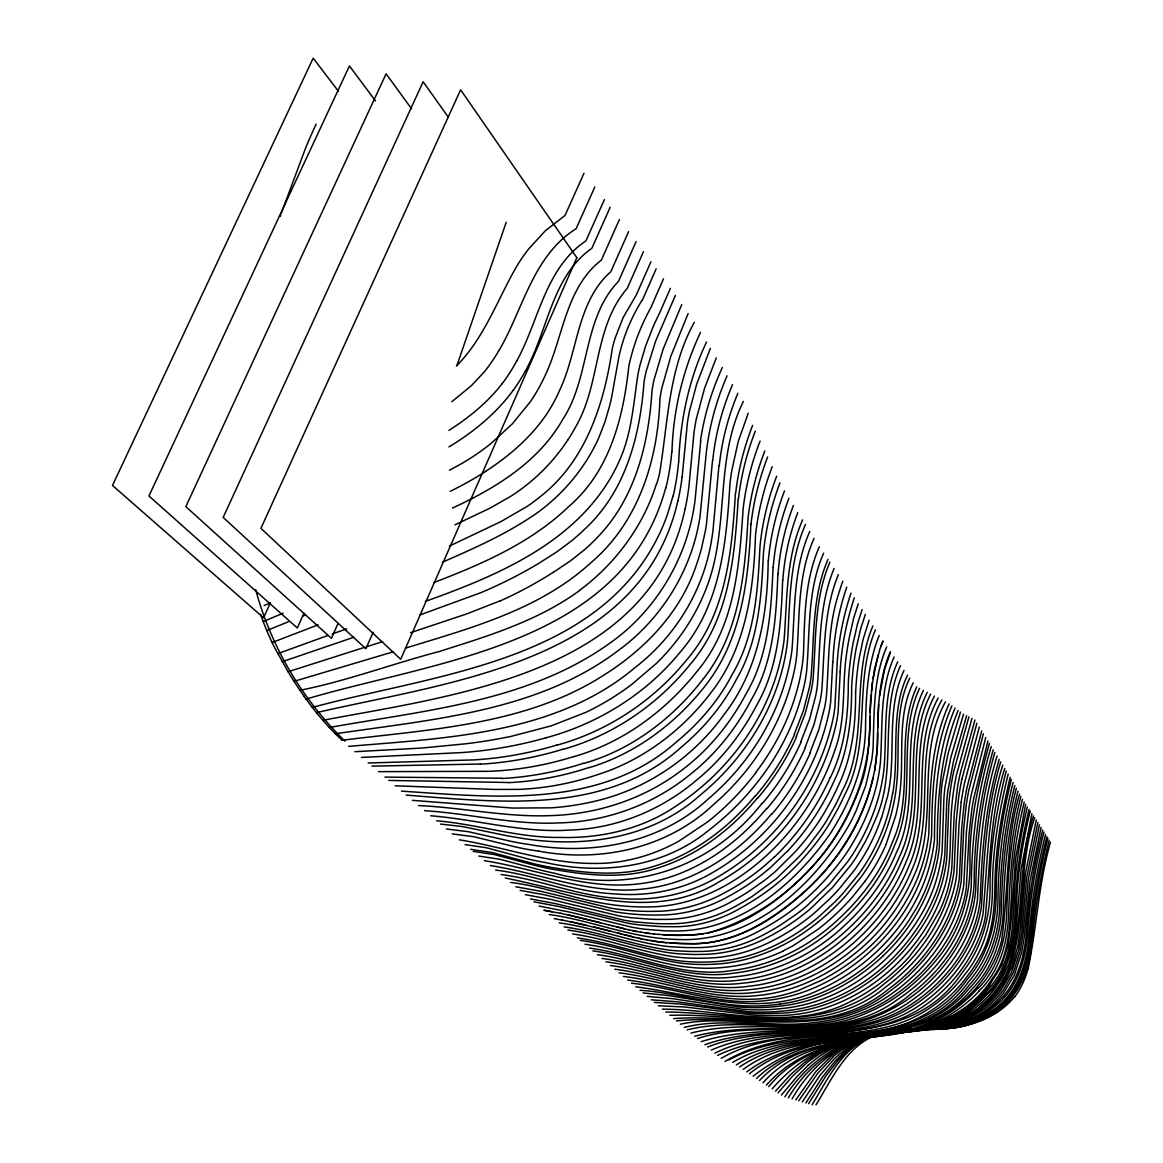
<?xml version="1.0" encoding="UTF-8"?>
<svg xmlns="http://www.w3.org/2000/svg" width="1163" height="1163" viewBox="0 0 1163 1163"><rect width="100%" height="100%" fill="white"/><g stroke="black" fill="none" stroke-linecap="round" stroke-linejoin="round"><path stroke-width="1.5" d="M877.513 732.457C879.054 786.624 855.459 839.526 818.316 878.298C784.647 912.94 740.279 944.894 689.892 943.731A319.927 282.449 -38.4 0 1 679.279 943.527L666.632 942.597A222.991 198.829 -40.9 0 1 659.159 941.812L647.151 939.951M869.764 717.004C873.18 814.551 799.926 907.373 707.162 933.264M877.774 727.631C878.152 701.972 880.115 675.732 890.335 651.861M855.605 692.697C855.794 724.854 852.188 757.564 837.782 786.799A244.913 215.853 -42.5 0 1 830.716 801.307L824.785 811.948A209.064 185.193 -42.1 0 1 813.562 829.175A231.946 204.775 -42.2 0 1 794.809 852.246L775.532 871.32A192.229 170.714 -42.3 0 1 764.28 880.565L747.78 892.108A223.834 197.87 -42.1 0 1 733.722 900.438C712.497 912.548 688.365 919.686 663.84 919.395A272.622 240.479 -39.7 0 1 650.408 919.221L632.294 917.84A239.636 212.073 -40.6 0 1 619.167 915.935L549.866 899.203L525.356 894.681M870.084 712.149L872.25 682.521M832.723 662.067L830.673 701.638A158.648 140.49 -40.9 0 1 829.059 712.25C814.87 779.326 770.662 839.788 710.956 873.515C681.62 890.407 647.18 896.877 613.628 893.809C573.214 891.832 535.562 875.027 495.671 870.069M840.195 671.952L838.174 711.247A157.267 139.575 -40.9 0 1 836.59 721.787C822.488 788.34 778.745 848.51 719.272 881.743C652.21 923.16 574.813 891.861 505.251 878.021M878.588 704.473L877.265 747.911L874.809 770.604M870.869 695.096C868.935 727.049 871.552 760.093 858.643 790.317C849.252 815.423 836.095 839.293 818.49 859.602C783.746 899.275 735.946 936.608 680.66 935.226A325.044 286.258 -38.3 0 1 667.228 934.878L662.736 934.616M782.626 580.221C781.158 622.975 778.599 667.228 756.648 705.272C741.558 734.042 721.205 760.282 695.852 780.707C660.817 810.364 616.245 828.579 570.219 830.033C523.059 833.333 477.237 819.522 430.644 815.772M777.873 573.897C776.186 616.826 773.729 661.267 751.487 699.414C736.237 728.431 715.405 754.729 689.528 774.98C652.69 804.898 605.996 821.834 558.589 822.924C513.494 825.105 469.372 813.446 424.611 810.698M773.046 567.486C771.185 610.575 768.743 655.234 746.239 693.468C730.786 722.717 709.517 749.103 683.117 769.165C645.756 798.24 598.945 813.998 551.771 815.583C507.068 817.574 463.005 807.616 418.506 805.552M768.191 561.046C767.565 614.834 758.174 670.499 724.389 714.111C693.381 757.447 646.672 789.357 594.613 801.292A263.289 226.276 -40.5 0 1 550.666 807.849L512.534 808.067L412.356 800.348M671.967 451.593C673.217 410.306 682.928 369.805 700.519 332.371M678.712 462.002C680.268 420.628 688.656 379.632 706.508 342.067M871.436 691.127L874.547 668.87L879.635 650.437M712.526 460.504L706.45 524.368A239.549 202.842 -41.6 0 1 705.447 530.517L701.667 547.657A216.623 183.914 -41.2 0 1 696.433 564.782C681.067 611.578 645.538 648.765 604.571 674.656C526.868 724.956 431.182 729.201 342.024 740.235M718.967 465.593L712.861 531.651A247.966 210.169 -41.8 0 1 711.916 537.771C704.415 588.972 676.154 635.696 635.376 667.315C556.263 734.144 446.897 738.025 348.711 746.355M750.905 524.309C748.507 580.584 741.456 639.505 705.548 685.414C675.994 723.27 635.652 753.755 589.307 767.609M682.129 477.15L687.406 422.765A222.54 192.927 -30.3 0 1 689.455 411.164L696.782 383.877L710.404 348.348M738.171 499.232C734.609 556.888 729.535 618.498 690.139 664.422C657.677 704.676 612.988 735.481 562.994 749.365M700.737 440.981L695.081 500.061A251.819 212.146 -41.7 0 1 692.392 516.256C681.823 567.093 651.789 614.035 609.034 643.75C527.639 701.769 424.684 710.346 329.362 727.5M735.452 492.865C731.803 551.509 726.555 614.137 686.068 660.599C653.024 701.144 607.275 731.382 556.772 745.207M961.205 802.063L958.966 825.119L956.756 874.096A121.708 111.953 -40.6 0 1 955.448 882.543C946.769 924.498 920.107 961.35 886.09 986.733C824.305 1038.457 742.11 1013.046 669.801 1015.328M879.591 695.808L884.534 669.394L890.495 652.08M873.02 678.567L878.196 655.06M1006.228 770.88C996.895 808.605 990.149 847.071 990.018 886.046C990.454 917.055 981.761 948.238 962.15 972.69C905.904 1057.036 796.495 1017.392 717.644 1055.379M1008.19 774.049C999.09 811.323 992.577 849.281 992.402 887.732C992.766 918.625 984.799 949.938 964.999 974.289C948.456 996.575 925.501 1014.252 899.188 1023.411C841.343 1042.528 775.721 1026.464 721.22 1058.359M1010.167 777.262C1001.532 813.286 995.15 849.949 994.888 887.064C994.452 912.315 991.937 938.57 977.938 960.376A161.701 149.169 -41.2 0 1 971.803 970.233L961.205 984.218M1011.33 779.384C1002.346 816.077 996.546 853.511 996.124 891.323C996.487 922.855 988.361 954.939 967.311 979.231C912.112 1058.853 803.837 1018.773 729.012 1059.9M1013.075 782.466C1003.785 819.828 998.566 858.047 997.956 896.542C998.203 927.434 989.277 958.588 968.386 981.994C913.013 1059.595 805.785 1018.759 732.69 1062.386M1014.805 785.519C1005.457 822.982 1000.631 861.318 999.875 899.886C1000.064 930.734 990.643 961.699 969.448 984.741C913.609 1059.478 807.456 1018.817 736.339 1064.857M1016.317 788.209C1006.678 826.326 1002.419 865.417 1001.445 904.654C1001.488 935.503 990.92 966.206 969.128 988.55C911.966 1058.301 808.561 1019.558 739.552 1067.038M1004.73 768.438C989.568 816.833 990.091 867.409 985.308 917.2A105.935 98.332 -40 0 1 983.447 925.225C973.14 960.565 948.514 991.283 917.214 1010.443C855.706 1047.107 778.425 1021.71 714.94 1053.126M1017.974 791.16C1008.67 828.216 1004.469 866.202 1003.509 904.32C1003.349 934.936 994.641 966.177 972.544 988.434C915.165 1059.013 811.323 1018.89 743.157 1069.466M1019.602 794.096C1005.283 841.968 1008.772 892.123 1001.517 940.94C988.317 991.428 939.413 1028.121 888.517 1033.892M1002.724 765.167C987.503 813.489 987.489 863.964 983.055 913.755A109.889 101.879 -40.2 0 1 981.252 921.823C971.41 957.367 946.842 988.056 915.892 1007.696C854.427 1046.787 776.186 1021.274 711.32 1050.102M1020.881 796.364C1011.636 833.013 1007.958 870.636 1006.882 908.332C1006.358 937.145 999.41 966.947 978.417 988.085M1022.495 799.257C1013.089 835.993 1009.935 873.791 1008.699 911.559C1008.132 940.358 1000.732 970.087 979.231 990.716M999.162 759.395C985.643 804.985 981.746 852.188 980.249 899.421A136.536 126.098 -41.1 0 1 979.086 907.678A117.347 108.595 -40.4 0 1 977.356 915.804C968.299 951.668 943.905 982.401 913.522 1002.855C852.086 1045.93 772.028 1020.314 704.923 1044.752M1000.689 761.881C986.573 808.576 984.029 857.073 981.557 905.352A125.023 115.66 -40.7 0 1 980.787 910.28A114.25 105.818 -40.3 0 1 979.028 918.392C969.651 954.125 945.17 984.828 914.54 1004.948C853.075 1046.307 773.817 1020.707 707.671 1047.049M685.167 508.624C650.451 672.621 457.393 694.922 322.878 720.275M961.932 778.948L976.905 723.226M997.084 756.023C982.793 802.586 979.479 850.923 977.516 899.173A128.192 118.422 -40.8 0 1 976.775 904.145A117.07 108.275 -40.4 0 1 975.074 912.315C966.017 948.107 942.321 979.246 912.141 1000.064C850.822 1045.61 769.557 1019.675 701.231 1041.655M994.874 752.446C981.95 796.888 976.15 842.739 975.786 888.91A150.696 138.79 -41.6 0 1 974.361 900.584A120.734 111.561 -40.5 0 1 972.69 908.783C958.457 964.679 910.44 1009.775 854.674 1023.135A194.628 178.128 -40.2 0 1 833.449 1027.045C788.31 1032.948 741.514 1024.21 697.509 1038.544M1036.277 819.959L1025.272 874.402L1020.605 927.391L1017.814 946.202L1012.333 965.988L1004.396 982.139A92.11 86.222 -39.2 0 1 978.548 1009.688A88.766 83.14 -39.2 0 1 968.532 1016.026C951.101 1025.577 931.258 1029.415 911.676 1031.407M1037.89 822.386L1026.653 877.731L1021.812 931.229L1018.672 950.142L1011.563 972.326L1000.762 990.324A91.833 86.004 -39.1 0 1 977.807 1011.708A89.071 83.445 -39.1 0 1 969.622 1016.636C929.717 1037.832 882.121 1027.816 840.602 1043.807A117.07 111.081 -54 0 0 806.657 1062.982L792.57 1076.168L778.062 1092.827M1039.417 824.814L1028.354 879.01L1023.251 932.261L1020.184 951.087L1013.438 972.501L1003.306 990.004A88.65 83.082 -39 0 1 983.2 1009.818C951.843 1032.293 911.356 1029.328 875.041 1035.521C830.731 1039.606 783.615 1044.505 746.733 1071.879M993.231 749.786C980.918 793.166 974.013 837.767 974.216 882.862A166.585 153.08 -42.1 0 1 972.588 897.923C966.119 936.535 942.015 970.378 911.181 993.682C850.124 1046.235 765.806 1017.596 694.733 1036.233M1034.707 817.676C1017.741 866.842 1026.58 920.471 1009.44 969.23A87.123 81.614 -39.2 0 1 1005.85 976.702A92.211 86.324 -39.3 0 1 979.464 1007.74A87.167 81.657 -39.3 0 1 969.855 1014.252L959.228 1019.675L945.882 1024.618A133.876 124.586 -38.5 0 1 939.064 1026.522L918.581 1030.374L878.254 1034.997M1041.045 827.373L1029.866 882.15L1024.559 935.168L1021.754 952.206L1014.369 975.146L1003.771 992.591A87.152 81.715 -39 0 1 985.788 1010.051C954.154 1033.791 912.504 1026.827 876.059 1035.346C839.497 1041.307 810.073 1067.503 792.076 1098.904M1031.901 813.548L1021.129 869.081L1015.968 931.461A229.096 210.881 -44 0 1 1013.845 944.981L1010.036 960.231A88.664 82.995 -39.3 0 1 1007.885 966.177L1001.997 978.083L994.35 989.19A101.85 95.162 -39.5 0 1 940.911 1025.475L921.241 1029.822L878.414 1035.157M1033.514 815.917C1016.811 865.054 1025.257 918.392 1009.048 967.296A88.548 82.907 -39.2 0 1 1007.1 971.788A92.633 86.687 -39.4 0 1 980.133 1006.213M1042.644 829.917C1034.692 862.626 1028.557 895.844 1026.769 929.499C1024.647 955.056 1018.366 982.124 999.119 1000.514A87.24 81.803 -38.8 0 1 978.679 1015.939C945.097 1034.532 904.988 1025.882 869.241 1036.727A112.215 106.705 -52.7 0 0 846.083 1045.959L838.654 1050.465A84.012 79.622 -51.3 0 0 832.068 1055.306L815.786 1071.69L795.739 1099.965M1043.952 831.967C1035.55 865.883 1029.677 900.395 1027.525 935.27C1025.083 962.237 1016.273 990.672 993.42 1007.391A88.621 83.111 -38.7 0 1 974.361 1019.093A85.103 79.854 -38.7 0 1 964.331 1023.004C932.886 1032.555 898.883 1026.885 867.656 1037.701M991.269 746.573C977.574 791.93 971.672 838.814 971.294 886.046A145.651 134.079 -41.4 0 1 970.262 894.362C963.357 938.425 933.54 975.83 897.007 999.889C836.459 1044.854 758.392 1015.735 690.967 1033.064M1025.65 804.287L1015.532 858.846L1011.432 918.741L1008.03 945.461L1001.663 965.508L989.408 985.395M1027.365 806.831C1019.864 838.145 1014.674 870.084 1014.107 902.314C1012.421 932.043 1010.458 964.403 989.539 987.823A108.086 100.818 -39.6 0 1 945.039 1021.114C884.796 1043.793 810.146 1029.967 762.986 1082.797M1029.081 809.361C1021.477 840.849 1016.157 872.977 1015.532 905.425C1013.932 936.2 1010.414 969.709 987.431 992.795M1030.214 811.047C1022.553 842.666 1017.16 874.925 1016.477 907.503C1014.863 938.25 1010.691 971.643 987.489 994.394M1045.522 834.467C1037.091 868.514 1031.276 903.157 1028.848 938.148C1026.348 966.555 1015.648 996.502 989.873 1011.912A90.714 85.059 -38.5 0 1 972.995 1020.867A88.766 83.256 -38.5 0 1 962.426 1024.458C930.72 1032.599 896.528 1026.231 865.708 1038.893A93.229 88.562 -51.3 0 0 834.031 1059.1L820.075 1075.237L802.31 1101.884M1024.181 802.107C1017.189 831.894 1012.144 862.292 1011.606 892.951C1009.702 921.765 1010.807 953.166 992.911 977.676C939.108 1062.575 823.07 1014.078 756.532 1078.494M1046.874 836.59C1038.341 870.84 1032.657 905.715 1029.793 940.896C1027.22 969.52 1015.372 999.322 989.001 1014.02A91.005 85.35 -38.5 0 1 971.556 1022.582M1047.878 838.16C1039.286 872.57 1033.674 907.634 1030.505 942.931C1027.845 971.73 1015.139 1001.416 988.346 1015.59A91.165 85.51 -38.4 0 1 970.494 1023.876A88.592 83.125 -38.5 0 1 959.17 1026.973L943.513 1029.066L927.798 1029.648M1049.215 840.253C1040.333 875.405 1034.954 911.283 1031.218 947.307C1028.455 978.984 1010.284 1010.08 978.955 1020.94A100.062 93.738 -38.1 0 1 955.405 1027.641C924.483 1032.032 890.974 1025.548 862.321 1040.987M989.393 743.491C978.883 782.147 969.361 821.5 969.957 861.841C970.742 895.903 960.464 930.211 938.89 956.873C919.7 981.179 894.783 1001.416 866.028 1013.249C809.186 1039.184 745.716 1015.255 687.159 1029.88M1050.509 842.216C1038.428 883.749 1036.902 927.216 1028.019 969.273M677.869 500.933C640.973 662.517 448.671 681.925 316.481 712.643M987.939 741.093L973.824 798.036A293.832 274.701 -16.8 0 0 971.817 809.39L969.099 834.016L966.293 888.009A117.797 108.668 -40.4 0 1 964.839 896.324C955.506 938.352 926.635 973.853 891.381 997.476C869.604 1012.13 844.076 1020.78 818.069 1023.774C773.584 1030.302 728.198 1016.2 684.222 1027.423M985.744 737.516L971.41 794.067A289.558 270.586 -17.3 0 0 969.055 807.311L966.409 832.025L963.822 884.316A115.922 106.88 -40.4 0 1 962.397 892.661C953.049 934.543 925.152 970.524 890.32 994.728C867.991 1010.385 841.46 1019.529 814.434 1022.553C769.819 1028.862 724.694 1014.732 680.37 1024.196M983.389 733.708L968.881 790.026A287.392 268.42 -17.6 0 0 966.206 805.189L963.778 828.071L961.234 880.565A118.161 108.857 -40.4 0 1 959.838 888.954C950.767 930.836 923.306 967.035 888.968 991.865C826.98 1040.769 747.475 1013.642 676.488 1020.94M673.072 495.86L667.94 512.999A213.745 179.785 -40.9 0 1 661.122 530.328C600.791 662.561 434.424 673.959 312.353 707.438M873.108 777.814C862.888 821.296 838.334 860.518 805.654 890.684C773.686 918.974 734.129 945.228 689.688 943.556A323.503 285.473 -38.3 0 1 679.076 943.353L669.728 942.844M981.703 730.989L967.078 787.162A287.363 268.29 -17.7 0 0 964.098 804.229L961.772 827.184L959.388 877.905A119.6 110.107 -40.5 0 1 958.036 886.308C949.11 928.219 921.997 964.709 887.776 989.742C826.21 1040.158 745.12 1013.249 673.726 1018.628M979.319 727.122L964.52 783.062A286.389 267.243 -18 0 0 961.205 802.063M665.658 488.038C623.034 645.218 435.674 660.599 306.116 699.094M974.957 720.057L960.653 771.694A275.282 256.616 -19 0 0 957.556 786.799L954.256 813.751L951.77 868.267A129.253 118.67 -40.9 0 1 949.691 881.22A135.867 124.645 -41.1 0 1 939.355 911.399M971.963 718.371L956.437 774.994A284.281 264.931 -18.7 0 0 951.523 809.913C949.328 837.36 952.599 865.635 942.975 892.05A151.03 138.193 -41.4 0 1 929.848 921.3C898.577 975.67 839.846 1016.331 775.706 1015.503A246.251 222.845 -39.7 0 1 754.86 1015.226L684.324 1006.954L658.403 1005.777M968.924 716.844L953.878 770.793A262.983 244.913 -20.1 0 0 948.746 805.799L946.798 857.494A145.927 133.527 -41.3 0 1 944.109 874.678A149.562 136.798 -41.4 0 1 935.474 901.63A146.683 134.225 -41.4 0 1 927.493 917.723C896.44 971.425 839.206 1012.784 775.677 1013.322A232.469 210.547 -40.1 0 1 750.6 1013.235L680.21 1004.018L654.347 1002.39M966.627 715.696L953.529 761.067L947.83 790.927A231.364 215.271 -22 0 0 946.697 802.688L944.807 854.543A152.513 139.386 -41.5 0 1 936.244 892.225C911.414 955.114 850.996 1005.777 782.466 1011.083A224.023 202.987 -40.4 0 1 747.402 1011.65L677.113 1001.779L651.295 999.817M963.531 714.155L950.898 757.142L945.054 786.711A207.305 192.651 -23.5 0 0 943.905 798.501L942.132 850.589A154.897 141.421 -41.5 0 1 940.751 860.983A156.583 142.918 -41.6 0 1 930.923 895.059A151.844 138.688 -41.5 0 1 923.088 911.341C894.056 962.688 841.314 1002.884 781.623 1008.554A213.948 193.945 -40.8 0 1 743.186 1009.339L672.955 998.726L647.195 996.371M960.464 712.047L948.194 753.115L942.234 782.437A191.154 177.43 -24.6 0 0 941.071 794.285L939.37 846.577A155.842 142.148 -41.5 0 1 936.622 863.92L934.965 870.825A170.612 155.333 -41.9 0 1 883.24 955.623M958.152 710.36C940.809 752.839 937.305 798.269 937.291 843.553A159.607 145.448 -41.6 0 1 934.529 860.954A164.187 149.533 -41.7 0 1 916.56 908.012L908.797 920.602A195.399 177.169 -42.1 0 1 902.27 929.804C872.701 968.343 828.797 997.578 780.126 1004.076M955.041 708.093C937.436 749.902 934.63 794.823 934.471 839.468A165.611 150.681 -41.8 0 1 923.277 884.447A160.494 146.131 -41.7 0 1 915.572 900.962C894.289 941.216 858.338 972.864 816.804 991.036C758.261 1017.829 695.27 994.627 635.725 986.762M881.496 817.996L887.631 796.103A177.924 159.753 -41.7 0 0 890.713 776.375C893.925 740.933 888.416 703.63 904.029 670.397M951.901 705.81C934.107 746.937 931.912 791.349 931.636 835.368A170.35 154.81 -41.9 0 1 925.283 866.842C909.699 917.462 871.247 959.068 824.509 982.997A160.857 146.349 -42.5 0 1 766.824 1000.442M456.928 365.487L506.21 222.264M280.196 216.42L280.748 214.806M858.236 603.742L853.598 618.396L849.121 638.283A391.858 357.215 -19.5 0 0 846.897 651.818C841.59 684.469 846.635 718.487 834.918 750.077C825.817 777.407 811.716 803.008 794.053 825.73C758.654 870.753 705.519 907.46 646.395 906.936A253.04 222.976 -40.3 0 1 605.414 903.695C573.359 898.563 542.859 886.293 510.557 882.426M281.315 213.178L305.593 148.064A327.661 165.175 -77.5 0 1 316.191 124.048M879.475 650.19L883.022 641.322M862.103 609.601L857.451 624.124L852.973 643.837A346.487 315.914 -21.4 0 0 848.307 682.899C848.336 715.289 844.832 748.245 830.28 777.684M865.316 614.457L860.635 628.863L856.172 648.431A338.244 308.529 -21.6 0 0 851.65 687.362C851.709 719.664 848.205 752.505 833.711 781.856A228.718 201.839 -42.3 0 1 787.685 851.04M949.095 703.877C930.298 745.279 929.978 790.433 928.772 834.801A169.376 153.821 -41.8 0 1 921.314 867.889L919.279 873.602A159.636 145.171 -41.6 0 1 912.824 888.532C899.362 915.296 880.565 939.675 856.55 957.789A215.518 194.439 -41.8 0 1 821.645 980.205L798.792 990.28A141.799 129.224 -43 0 1 786.842 993.987C733.548 1009.426 680.151 987.038 627.671 980.031M838.349 574.595C823.346 611.375 824.611 651.425 821.805 690.284A162.413 143.442 -40.9 0 1 820.148 700.969L814.042 724.389L805.116 747.446M869.11 620.228L863.12 639.301L859.108 658.781A334.363 305.186 -21.5 0 0 855.634 692.697M872.89 625.956C850.4 679.047 869.415 740.046 841.838 791.712A245.698 216.754 -42.5 0 1 834.801 806.163L826.82 820.235A198.001 175.846 -42 0 1 820.104 830.498L807.427 847.115A250.467 220.752 -42.3 0 1 798.952 856.84L776.303 878.748L752.083 896.499A235.508 208.046 -42 0 1 738.127 904.814C717.033 917.04 692.944 924.236 668.463 923.742A285.24 251.557 -39.4 0 1 655.031 923.524L637.004 922.114A232.338 205.967 -40.7 0 1 623.95 920.166L554.882 903.491L530.488 898.941M834.118 568.416C818.679 605.312 820.438 645.683 817.444 684.716A164.39 144.982 -40.9 0 1 815.786 695.445L809.652 718.967L800.682 742.11M875.448 629.837C852.915 682.725 872.206 743.564 844.571 795.056A246.338 217.452 -42.5 0 1 837.578 809.463L829.626 823.491A192.171 170.932 -42 0 1 822.924 833.726C804.578 859.544 781.87 882.543 755.005 899.479A244.753 216.071 -41.9 0 1 741.122 907.78C720.115 920.093 696.056 927.333 671.603 926.693A294.384 259.567 -39.1 0 1 658.171 926.446L640.202 925.007A227.788 202.158 -40.8 0 1 627.191 923.044L558.313 906.413L533.977 901.834M879.17 635.478C867.496 664.553 865.926 696.303 865.548 727.253C865.214 765.894 850.211 802.979 829.335 834.99C794.067 884.65 740.002 930.822 676.154 930.981A309.503 272.738 -38.7 0 1 662.721 930.676L644.84 929.208A221.203 196.634 -41 0 1 631.887 927.216L571.28 912.461L539.036 906.035M829.859 562.194C813.984 599.192 816.222 639.868 813.068 679.09A166.571 146.698 -41 0 1 811.381 689.863L805.218 713.486L796.204 736.731M819.319 546.799C804.505 580.395 804.738 617.509 803.459 653.49A188.958 165.495 -41.4 0 1 801.947 667.242L800.348 676.444A223.412 194.861 -42 0 1 755.877 772.305M827.969 559.447C811.919 596.474 814.362 637.309 811.12 676.604A167.806 147.686 -41 0 1 809.433 687.406L803.27 711.073L794.213 734.347M894.114 656.979C879.184 690.386 882.979 727.471 880.347 762.972C877.265 792.948 865.883 821.616 850.255 847.216A172.08 154.272 -41.8 0 1 843.597 857.204C825.178 882.31 802.63 904.698 776.084 921.169A246.411 218.557 -41.8 0 1 762.39 929.222C741.732 941.143 718.167 948.15 694.209 947.598A292.8 259.451 -39 0 1 683.728 947.482L671.313 946.784A212.422 189.758 -41.2 0 1 663.855 946.028C628.427 941.041 594.7 927.885 559.258 922.841M881.089 645.61L882.862 641.075M897.72 661.849C882.528 695.183 886.947 732.356 884.098 767.827C881.06 797.673 869.982 826.341 854.311 851.781A173.403 155.58 -41.8 0 1 847.638 861.725L829.495 883.895L807.398 905.395A189.874 169.958 -42.2 0 1 796.306 914.278L780.097 925.326A226.145 201.373 -42 0 1 766.315 933.293C745.628 944.821 722.252 951.639 698.483 951.436A266.24 236.772 -39.7 0 1 688.133 951.392L675.732 950.753A205.226 183.609 -41.4 0 1 668.303 950.011C632.977 945.126 599.425 931.839 564.099 926.867M802.644 519.846C785.999 557.353 787.177 598.785 784.196 638.792A204.746 178.186 -41.7 0 1 783.688 642.979C774.078 709.561 732.196 769.237 676.372 805.799C642.441 829.175 600.544 838.668 559.723 837.418C517.942 837.985 477.92 824.189 436.619 820.802M805.494 524.426C789.619 560.406 789.982 600.123 787.729 638.574A220.054 191.357 -42 0 1 786.828 646.904C778.512 704.865 745.498 758.029 700.489 794.867C651.164 839.555 580.715 848.786 517.201 837.491A345.644 296.667 -38.9 0 1 506.05 835.557L462.598 826.588L440.486 824.058M823.651 553.137C807.166 590.266 810.088 631.422 806.657 670.906A170.641 149.969 -41 0 1 804.97 681.751C792.832 741.282 756.11 794.067 708.223 830.702C662.866 867.831 601.387 875.128 545.636 862.597A274.439 238.604 -40.3 0 1 528.307 859.05L486.585 847.783L465.084 844.614M809.811 531.404C793.253 568.358 795.056 609.296 792.09 648.707A197.39 172.284 -41.6 0 1 791.596 652.865C783.121 709.517 751.85 761.969 708.354 798.85C660.54 843.306 591.938 855.924 529.063 844.483A314.432 271.095 -39.5 0 1 511.298 841.401L468.326 831.705L446.374 828.986M886.686 646.89C873.079 678.523 874.227 713.501 873.122 747.198A160.407 143.587 -41 0 1 871.683 760.108L865.665 785.825L856.157 810.684A241.933 214.341 -42.6 0 1 850.313 822.779C817.385 881.714 757.069 938.774 685.981 939.646A328.17 289.224 -38.2 0 1 671.894 939.239C629.91 937.363 590.63 920.282 549.241 914.511M900.496 665.614C878.588 714.765 898.054 771.462 874.939 820.54A203.51 181.951 -42.1 0 1 865.257 841.721L857.436 855.328A175.017 157.107 -41.8 0 1 850.778 865.228L832.65 887.296L810.538 908.71A199.571 178.52 -42.2 0 1 783.193 928.539A212.451 189.685 -42.1 0 1 769.354 936.448C748.652 947.656 725.421 954.329 701.798 954.401A248.882 221.857 -40.2 0 1 691.549 954.43L679.177 953.834A196.547 176.122 -41.6 0 1 670.44 952.933C635.696 947.918 602.638 934.892 567.835 929.978M886.148 844.265L895.714 815.626A192.593 173.083 -42.1 0 0 899.755 793.733C904.669 756.779 896.208 717.469 913.202 682.797M814.085 538.324C797.585 574.944 799.795 615.576 796.815 654.638A192.506 168.315 -41.5 0 1 796.321 658.767A178.622 156.409 -41.2 0 1 794.692 668.87C783.862 721.322 754.322 769.325 713.878 804.229C667.504 848.35 600.53 862.859 538.585 851.098M907.533 675.136C891.672 708.311 897.792 745.701 894.391 781.114A184.234 165.466 -41.9 0 1 892.748 793.442M748.216 413.272L738.243 441.417L731.861 470.215A372.698 328.984 -24.8 0 0 729.986 483.27C726.424 542.249 720.842 605.138 680.34 651.934C646.221 693.977 597.913 723.88 545.752 737.851M743.39 401.424C714.983 458.367 729.172 524.324 708.223 583.07A190.034 162.457 -40.9 0 1 656.586 663.23L631.858 684.338A228.937 194.584 -40.9 0 1 585.73 712.396L551.131 725.886L510.891 736.426A527.697 431.415 -37.7 0 1 465.956 743.768L421.529 748.071L354.788 751.705M909.742 678.116C892.966 712.861 900.86 752.098 896.135 789.081A187.563 168.49 -42 0 1 885.159 832.679L882.295 839.744A179.422 161.352 -41.8 0 1 861.187 876.858L845.864 895.655A220.636 197.23 -42.1 0 1 817.574 922.506M716.306 357.884L704.574 388.224L696.23 419.32A243.547 211.753 -29.6 0 0 693.933 433.145L689.092 484.884A258.288 216.987 -41.7 0 1 685.211 508.638M688.118 313.545L670.76 356.43L661.776 388.282A196.736 169.304 -31.5 0 0 659.93 398.88C657.967 459.283 638.967 521.533 591.618 562.078C540.243 609.586 470.622 628.093 405.509 648.111M694.311 322.296C668.362 369.165 668.071 422.634 659.494 473.85A176.82 148.733 -40.2 0 1 656.673 483.982M809.811 753.086L818.694 730.131L824.771 706.813A160.523 141.973 -40.9 0 0 826.399 696.172C829.117 662.154 827.722 627.38 838.436 594.467A237.95 214.981 -26.6 0 1 842.826 581.122M670.397 288.337L659.494 313.24A314.533 272.171 -29.2 0 0 652.748 327.704L645.538 346.225L639.984 365.066A197.434 169.158 -31.9 0 0 637.833 375.227C633.355 404.637 631.538 435.064 618.614 462.394A146.858 122.915 -39.8 0 1 612.596 474.446C573.766 543.761 496.427 575.976 425.265 601.431M675.383 295.402L655.627 341.079L646.105 371.593A195.442 167.646 -31.8 0 0 644.04 381.871C640.072 435.849 625.636 491.978 584.03 529.761A154.301 129.297 -40 0 1 571.847 540.65L557.179 551.625L539.196 563.11A385.375 312.193 -39.4 0 1 480.653 592.752L419.799 615.009M681.78 304.517L663.244 348.798L653.984 379.981A194.991 167.516 -31.7 0 0 652.021 390.419C648.707 443.903 635.158 499.436 596.139 538.643A141.464 119.077 -40 0 1 584.582 549.677L570.597 560.755L553.297 572.385M642.558 299.734L656.165 268.827M651.396 306.334L663.506 278.757M373.192 632.178L365.865 648.736L223.165 517.419L423.143 81.744L448.22 117.07M643.473 251.644L627.264 288.337C593.086 327.69 601.053 384.459 575.074 427.868A150.667 124.746 -39.8 0 1 567.791 440.065M650.946 261.748L636.263 295.039L623.208 317.426L615.3 337.633A188.653 160.785 -32.6 0 0 612.392 347.941C604.222 403.91 585.789 462.045 538.774 497.793A138.441 115.195 -40 0 1 527.479 506.21L500.86 521.649L449.383 546.101M628.631 231.597L610.793 271.749C576.819 301.828 578.171 350.906 559.955 389.561A145.317 119.702 -39.8 0 1 547.758 412.472C531.985 436.416 509.917 455.518 486.061 471.088M636.103 241.555L618.469 281.373C582.183 319.055 590.586 377.088 562.703 419.494C538.687 461.885 495.525 488.227 452.465 508.071M338.04 623.426L331.411 638.313L185.847 506.632L386.087 73.792L411.542 108.784M619.457 219.473L601.387 260.047C564.404 288.889 563.372 339.552 543.586 378.745A152.338 124.906 -39.9 0 1 530.502 401.497L512.505 423.681L491.135 443.379A192.011 156.525 -39.9 0 1 459.254 464.938L449.441 470.215M604.397 199.585L585.934 240.857C544.996 268.391 538.978 320.625 516.735 360.981M610.182 207.232L591.88 248.242C552.352 276.183 548.369 327.951 527.057 367.813A151.655 123.903 -39.9 0 1 513.13 390.434M304.008 613.075L297.306 627.991L148.951 495.976L349.438 65.928L375.489 100.905M584.015 173.229L565 215.46L545.273 230.826L528.482 249.187A154.984 129.616 -35.4 0 0 517.52 264.96C497.619 298.891 484.724 337.619 456.39 366.04M594.816 186.996L576.107 228.704C533.017 255.816 523.321 308.529 499.465 349.772M270.296 602.899L263.565 617.786L112.491 485.451L313.196 58.15L338.491 91.354M916.749 686.81C894.507 735.656 915.121 792.396 892.603 841.663C881.438 871.596 861.739 897.734 838.407 919.279C809.317 946.682 772.072 965.741 732.181 970.48C683.044 978.723 637.179 954.605 589.554 948.092M919.57 688.292C896.44 737.516 917.52 794.969 894.812 844.745C883.575 874.532 864.036 900.642 840.791 922.143C811.759 949.459 774.558 968.386 734.769 973.009C685.908 981.005 640.275 957.28 592.883 950.883M923.437 690.313C898.81 741.209 921.329 801.191 896.469 852.45C884.68 881.278 865.374 906.646 842.405 927.493C812.937 954.59 775.14 972.937 735.103 976.818C687.696 983.258 643.502 960.696 597.433 954.692M927.274 692.319C901.499 743.739 924.556 804.665 899.45 856.622C887.587 885.247 868.485 910.629 845.516 931.301C816.106 958.167 778.541 976.527 738.65 980.22C691.622 986.369 647.689 964.331 601.94 958.457M930.676 694.093C903.942 745.992 927.405 807.747 902.11 860.329C890.175 888.794 871.247 914.176 848.278 934.703C818.926 961.35 781.565 979.711 741.82 983.258C695.111 989.161 651.425 967.572 605.952 961.816M945.49 701.841C915.034 755.906 939.53 821.107 913.682 876.422C901.747 903.622 883.996 928.467 861.565 948.005C832.301 973.213 796.233 991.966 757.346 995.557C711.582 1000.732 668.173 981.645 623.426 976.455M934.441 696.07C907.067 747.373 929.833 808.445 906.442 860.969C894.856 890.015 876.059 916.051 852.944 937.044C824.058 963.458 787.569 982.299 748.318 986.297C700.984 993.013 656.47 971.367 610.401 965.537M938.178 698.018C909.888 749.873 932.857 811.818 909.364 865.054C897.691 893.911 879.054 919.918 855.983 940.78C827.082 967.005 790.607 985.672 751.429 989.451C704.604 995.717 660.453 974.841 614.791 969.23M941.812 699.922C912.664 752.33 935.793 815.103 912.214 869.023C900.453 897.72 881.99 923.727 858.89 944.429C829.8 970.189 793.384 988.681 754.38 992.49C708.078 998.203 664.306 978.228 619.094 972.82M939.37 911.414L925.574 935.343L909.219 956.713A159.782 146.145 -41.8 0 1 901.092 965.319L889.288 976.062A181.312 165.306 -41.9 0 1 852.566 1000.485M816.004 1104.85C833.26 1077.011 848.627 1040.58 884.243 1032.788A92.735 88.17 -50.7 0 1 890.727 1031.305C912.126 1027.234 934.063 1030.84 955.535 1027.641A109.845 102.795 -37.7 0 0 968.067 1025.068C985.846 1020.285 1003.073 1011.185 1014.645 996.575M812.123 1104.748C824.872 1083.901 835.877 1060.729 855.663 1045.479A60.2 57.002 -49.2 0 1 860.446 1042.222C880.376 1029.996 904.596 1029.429 927.26 1029.502M808.576 1103.716L825.977 1075.804L838.13 1060.278M805.901 1102.931L822.415 1077.142L835.136 1061.194A89.9 85.408 -50.8 0 1 863.731 1039.998M798.69 1100.823L817.72 1073.304L832.955 1057.022M788.383 1097.828C809.244 1062.604 845.399 1036.945 886.715 1033.82M784.88 1096.811C805.508 1065.134 837.883 1039.678 876.291 1035.492M858.701 874.082L843.379 892.951A237.615 211.753 -42.1 0 1 834.569 902.255L818.461 917.098A192.724 172.88 -42.2 0 1 782.568 941.579M865.068 881.205L852.479 896.906A217.757 194.919 -42.1 0 1 817.604 929.615L793.122 945.693A165.873 149.591 -42.4 0 1 783.208 950.811M513.116 390.419C496.674 412.778 475.013 430.877 451.462 445.356A225.128 181.951 -39.8 0 1 448.933 446.883M502.256 383.499C487.69 402.398 468.922 417.633 448.918 430.426M781.405 1095.052L796.917 1076.662L808.198 1065.293M775.517 1091.127L790.811 1074.35L805.785 1061.368A100.701 95.293 -53.5 0 1 811.759 1057.269L819.421 1052.82M755.209 795.87C728.736 827.634 694.529 853.933 654.624 866.115C621.027 877.207 585.134 873.166 550.971 867.322A294.399 255.875 -39.8 0 1 533.744 863.687L492.153 852.552L470.753 849.339M757.302 798.152C730.248 830.731 694.893 857.451 653.795 869.197C620.344 879.344 584.902 874.954 551.131 868.979A298.208 259.262 -39.6 0 1 536.128 865.708L494.58 854.631L473.225 851.403M762.041 803.284C712.352 867.031 632.323 894.71 554.257 873.18A321.977 279.745 -39 0 1 541.507 870.273L500.075 859.326L478.822 856.07M766.737 808.372C734.885 846.693 690.691 877.498 640.319 883.662C586.922 890.669 536.07 868.819 484.36 860.678M771.694 813.751C739.959 851.868 695.968 882.702 645.785 888.706C592.476 895.757 541.856 873.587 490.234 865.548M772.145 1088.888C790.157 1068.056 813.039 1050.858 839.991 1043.763A235.478 225.011 -63.3 0 1 848.394 1041.394L875.463 1035.579L911.836 1031.552M787.598 850.953L771.316 866.769A203.816 180.512 -42.2 0 1 729.245 895.975C707.947 908.07 683.728 915.077 659.174 915.005A253.956 224.197 -40.2 0 1 614.355 911.676L544.793 894.87L520.181 890.393M768.743 1086.62C811.105 1035.07 881.728 1037.629 941.216 1025.65M766.432 1085.079C795.318 1052.326 838.581 1040.245 880.376 1035.215M774.485 856.782L771.156 859.893A200.865 177.823 -42.2 0 1 725.508 892.297C704.08 904.218 679.861 911.225 655.263 911.312A252.647 222.874 -40.3 0 1 610.313 908.056L540.519 891.236L515.82 886.788M883.357 955.739C855.023 981.95 819.697 1002.026 780.766 1005.995A205.313 186.182 -41.1 0 1 738.927 1006.984L668.783 995.63L643.052 992.911M759.512 1080.485C809.128 1027.961 885.799 1046.787 946.188 1019.297A111.837 104.248 -39.6 0 0 989.568 985.512M817.56 922.477C787.918 946.464 751.196 962.76 712.803 964.272A188.508 169.42 -41.9 0 1 678.044 962.717C644.985 957.367 613.497 944.996 580.279 940.358M451.869 401.686L471.306 385.738L484.084 372.145A143.994 117.056 -39.9 0 0 499.378 349.729M749.495 1073.754C796.277 1035.724 858.803 1041.714 914.103 1029.502M579.494 590.6C537.699 621.086 487.457 636.234 438.742 651.643C392.222 663.869 347.141 680.864 299.952 690.313M725.043 1061.426C751.85 1045.246 783.179 1039.315 813.998 1036.611A405.276 382.104 -75.5 0 1 825.352 1035.637C852.901 1033.922 881.336 1033.791 907.256 1023.062A129.456 119.978 -40.8 0 0 961.147 984.16M782.554 941.55C760.355 953.645 735.525 961.118 710.186 961.917A194.032 174.203 -41.7 0 1 676.59 960.464C643.008 955.186 611.026 942.626 577.313 937.887M450.255 491.353L456.521 488.169A293.948 236.903 -39.6 0 0 486.09 471.146M852.552 1000.456C793.399 1032.715 725.174 1009.484 662.372 1009.135M454.937 524.847L490.059 508.144L511.298 495.976A161.192 133.265 -39.9 0 0 567.733 440.05M863.775 1040.1C894.071 1025.403 928.641 1032.802 960.565 1025.911A88.722 83.242 -38.5 0 0 971.556 1022.582M264.205 605.545L270.063 603.001M500.177 600.82L467.25 613.715L410.481 632.701M263.201 621.594L283.103 613.206M442.274 562.267C474.926 548.006 507.838 533.395 537.146 512.883A162.151 134.719 -39.9 0 0 591.807 451.695A155.726 129.486 -39.9 0 0 598.814 437.753L605.007 421.762L609.703 405.567A241.657 198.888 -41 0 0 611.883 395.827L618.861 357.07A181.195 154.505 -32.6 0 1 642.412 299.676M266.792 630.564L288.308 621.798M272.113 642.528L318.066 624.851M302.773 616.041L305.68 614.893M433.697 582.605C482.093 564.084 531.215 542.772 569.027 506.298C609.892 471.102 623.295 417.575 628.82 366.301A217.205 186.109 -31.7 0 1 651.556 306.392M277.71 653.65L327.893 635.478M943.891 1022.917L920.703 1029.284L883.11 1035.041M332.211 633.951L346.676 628.878M282.173 661.732L353.639 637.309M943.091 1024.123L921.765 1029.488L873.093 1036.538M260.497 614.18A436.59 214.806 -77.2 0 0 273.974 646.468L288.075 671.749L364.542 647.369M382.554 641.656L366.185 646.861M583.535 763.48C631.335 750.004 672.636 718.545 702.714 679.555C739.566 633.791 744.916 574.129 748.056 517.811A305.229 270.499 -26.6 0 1 764.789 450.982M573.868 756.633C622.99 742.648 665.774 710.855 697.262 671.109C735.394 625.636 739.305 565.044 743.157 508.565A304.037 268.929 -26.7 0 1 760.079 441.082M842.637 1043.138L867.002 1037.222M294.065 681.344L393.545 651.716M867.38 1037.323L873.864 1036.218M335.395 733.78C432.025 719.403 537.19 711.8 618.062 650.684C659.784 620.373 689.514 573.955 698.905 523.176A235.726 199.324 -41.5 0 0 699.981 517.026L706.028 455.373A294.777 257.75 -27.8 0 1 727.079 375.809M877.222 1035.186L857.96 1038.995L839.352 1045.246A109.366 103.754 -53.3 0 0 808.212 1065.308M702.975 934.151L680.864 935.43A325.814 286.941 -38.3 0 1 667.431 935.067L658.273 934.282M766.824 1000.471C720.755 1006.373 676.692 987.867 631.494 983.215M464.677 752.446L361.489 757.404M480.435 764.018L371.884 766.141M665.832 1012.014C739.523 1012.639 821.907 1037.003 884.374 983.709C918.116 957.919 944.56 920.834 952.846 878.763A125.56 115.37 -40.7 0 0 954.111 870.258L956.248 821.093L958.559 797.963A283.772 264.655 -18.3 0 1 961.932 778.948M501.864 778.236L384.895 777.117M508.202 782.495L388.805 780.417M368.133 763.001L474.126 759.89A357.797 299.981 -39.6 0 0 556.757 745.09M378.426 771.65L488.751 771.316A317.848 268.697 -40 0 0 573.853 756.561M395.173 785.81L494.217 789.43L518.509 789.415A275.515 235.246 -40.5 0 0 598.698 774.282C643.924 759.73 683.306 729.448 711.727 691.694C745.977 647.05 753.726 590.281 755.456 535.736A305.753 271.735 -26.4 0 1 772.188 466.726M401.482 791.145C494.609 797.193 600.079 809.404 675.979 742.357C698.73 723.648 718.443 700.955 732.05 674.714C755.063 636.059 757.811 590.746 759.948 547.032A301.798 268.609 -26.4 0 1 776.666 476.161M406.163 795.114C499.567 802.208 605.749 815.656 681.416 747.039C703.848 728.271 722.95 705.389 736.412 679.381C758.625 641.394 761.431 597.07 763.364 554.257A296.405 264.03 -26.5 0 1 779.98 482.747M452.218 833.871L473.995 836.764L516.488 847.173A295.983 256.005 -39.9 0 0 538.6 851.083M639.926 990.295C672.287 992.315 703.484 1002.23 735.728 1005.21A199.905 181.312 -41.2 0 0 780.126 1004.091M459.37 839.846C504.495 847.013 548.195 863.804 594.613 863.426A152.455 134.297 -42.9 0 0 608.874 862.946L618.556 861.841A167.283 147.105 -42.6 0 0 678.814 841.169L707.584 821.921A238.488 207.581 -42.1 0 0 756.066 772.421M653.839 933.874L658.476 934.471M654.042 934.063L645.043 932.784M501.064 874.547C541.507 879.65 579.712 896.818 620.751 898.505C654.624 901.354 689.223 894.071 718.501 876.553C776.608 842.753 819.45 783.397 833.304 717.615A156.903 139.138 -40.8 0 0 834.903 707.06L836.938 667.649A303.47 275.675 -23.7 0 1 851.011 593.159M649.637 933.555L640.682 932.101M682.361 966.526C649.376 961.379 618.047 948.761 584.931 944.24M652.85 941.085L659.363 942.001A224.735 200.356 -40.8 0 0 666.835 942.771M572.603 933.947C606.417 938.73 638.545 951.232 672.258 956.524A204.964 183.667 -41.4 0 0 706.014 958.108C729.448 957.847 752.49 951.232 773.206 940.445A196.663 176.165 -42.2 0 0 814.522 912.926L830.6 897.996A245.655 218.455 -42.1 0 0 839.41 888.619L854.761 869.677A186.56 167.356 -41.9 0 0 881.365 817.952M650.044 940.474L651.338 940.693M544.037 910.193L560.377 913.348M544.269 910.382L552.338 911.792M554.155 918.596L562.383 920.209M640.9 932.29L632.439 930.531M562.165 920.02L586.268 925.225M644.258 939.384L647.355 940.126M636.757 931.548L628.34 929.63M560.159 913.144L600.326 922.71M644.462 939.559L638.516 938.134M570.146 921.576L610.052 931.054M641.583 938.963L635.652 937.48M568.169 914.83L608.322 924.774M628.558 929.819L616.157 926.678M635.87 937.669L627.148 935.372M624.473 928.874L612.131 925.632M593.988 926.911L617.989 933.119M633.021 936.971L625.97 935.067M626.188 935.256L618.949 933.235M608.104 924.585L612.349 925.821M623.833 934.645L625.011 934.95M617.771 932.93L621.493 934.034M345.033 741.194C302.569 699.864 271.037 646.933 255.686 589.641M288.075 671.749L292.509 678.901A829.132 378.687 -80.2 0 0 303.805 695.867M342.038 740.191A775.837 357.811 -79.8 0 1 303.79 695.896M516.677 360.952A147.163 120.022 -39.9 0 1 502.3 383.528M656.397 483.953A187.374 157.412 -40.4 0 1 579.421 590.484M838.261 1060.38A87.501 83.14 -50.4 0 1 862.219 1040.798M1027.787 969.23A79.229 74.49 -38.6 0 1 1014.877 996.72M832.839 1056.876A98.186 93.273 -51.8 0 1 867.7 1037.876M987.242 994.176A104.016 97.125 -39.7 0 1 943.149 1024.298M819.392 1052.762A142.642 135.577 -55.9 0 1 842.652 1043.196M980.38 1006.533A103.1 96.34 -39.1 0 1 941.172 1025.417M987.271 992.65A105.455 98.433 -39.6 0 1 943.92 1023.018M978.141 987.852A131.535 122.13 -40.1 0 1 914.118 1029.531M753.072 1076.197A179 169.754 -59.3 0 1 792.614 1052.733L799.722 1049.971A153.85 145.608 -57.7 0 1 810.102 1046.555C843.248 1036.727 878.443 1039.14 911.85 1030.767A130.271 121.025 -39.9 0 0 979.377 990.847M783.295 951.043A177.474 159.825 -42.2 0 1 682.39 966.395M886.177 844.28A176.34 158.793 -41.8 0 1 865.054 881.191M892.559 793.428A183.827 165.117 -41.9 0 1 858.745 874.111M840.122 671.967A313.298 284.979 -23.2 0 1 854.325 597.84M830.12 777.625A228.66 201.621 -42.3 0 1 774.602 856.898M810.088 753.173A226.349 198.626 -42.2 0 1 772.028 814.013M832.926 662.052A293.643 266.327 -24.3 0 1 846.722 587.126M796.539 736.848A229.983 201.01 -42.1 0 1 757.549 798.341M801.002 742.227A228.311 199.832 -42.1 0 1 762.332 803.517M805.421 747.547A227.323 199.222 -42.2 0 1 767.042 808.619M794.533 734.464A230.55 201.388 -42.1 0 1 755.427 796.044M778.047 573.897A267.694 239.011 -27.1 0 1 793.399 505.483M782.83 580.221A259.451 231.815 -27.2 0 1 797.774 512.636M768.321 561.031A285.24 254.29 -26.7 0 1 784.473 490.931M773.191 567.486A276.183 246.396 -26.9 0 1 788.936 498.229M589.278 767.435A296.725 252.226 -40.2 0 1 508.187 782.67M750.964 524.309A306.407 271.851 -26.5 0 1 767.624 456.986M562.965 749.219A340.061 286.083 -39.8 0 1 480.421 764.164M738.403 499.232A301.726 266.356 -26.9 0 1 755.31 431.08M583.492 763.262A311.132 263.696 -40.1 0 1 501.849 778.498M545.752 737.88A406.41 338.011 -39 0 1 464.677 752.388M735.714 492.865A297.437 262.242 -27.1 0 1 752.621 425.367M712.73 460.504A287.406 251.528 -27.9 0 1 732.516 384.604M719.301 465.578A281.257 246.382 -27.9 0 1 737.865 393.298M682.07 477.15A236.656 198.873 -41.3 0 1 677.927 500.933M700.46 440.981A294.69 257.445 -28 0 1 722.383 367.406M671.807 451.607A253.97 212.306 -41.5 0 1 665.861 488.053M678.581 462.002A262.198 219.429 -41.7 0 1 673.246 495.874M553.254 572.312A344.103 281.141 -39.7 0 1 500.206 600.922M576.833 257.692L400.697 659.276L260.919 528.322L460.621 89.784L576.833 257.692"/></g></svg>
